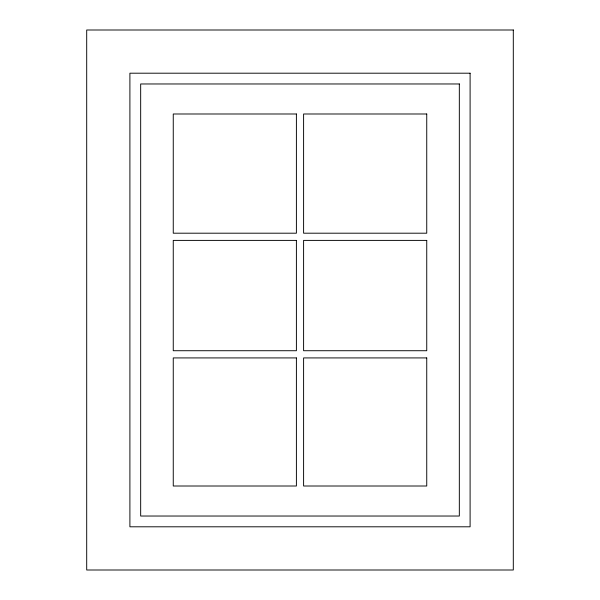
<?xml version="1.0" encoding="UTF-8"?>
<svg xmlns="http://www.w3.org/2000/svg" width="600" height="600" viewBox="0 0 600 600"><rect width="100%" height="100%" fill="white"/><g stroke="black" fill="none" stroke-linecap="round" stroke-linejoin="round"><path stroke-width="0.9" d="M513.3 30L86.7 30L86.7 570L513.3 570L513.3 30M470.1 73.2L129.9 73.2L129.9 526.8L470.1 526.8L470.1 73.2M459.33 83.97L140.67 83.97L140.67 516.03L459.33 516.03L459.33 83.97M296.4 113.993L173.257 113.993L173.257 233.197L296.4 233.197L296.4 113.993M426.743 113.993L303.6 113.993L303.6 233.197L426.743 233.197L426.743 113.993M296.4 240.397L173.257 240.397L173.257 350.722L296.4 350.722L296.4 240.397M426.743 240.397L303.6 240.397L303.6 350.722L426.743 350.722L426.743 240.397M296.4 357.923L173.257 357.923L173.257 486.007L296.4 486.007L296.4 357.923M426.743 357.923L303.6 357.923L303.6 486.007L426.743 486.007L426.743 357.923"/></g></svg>
